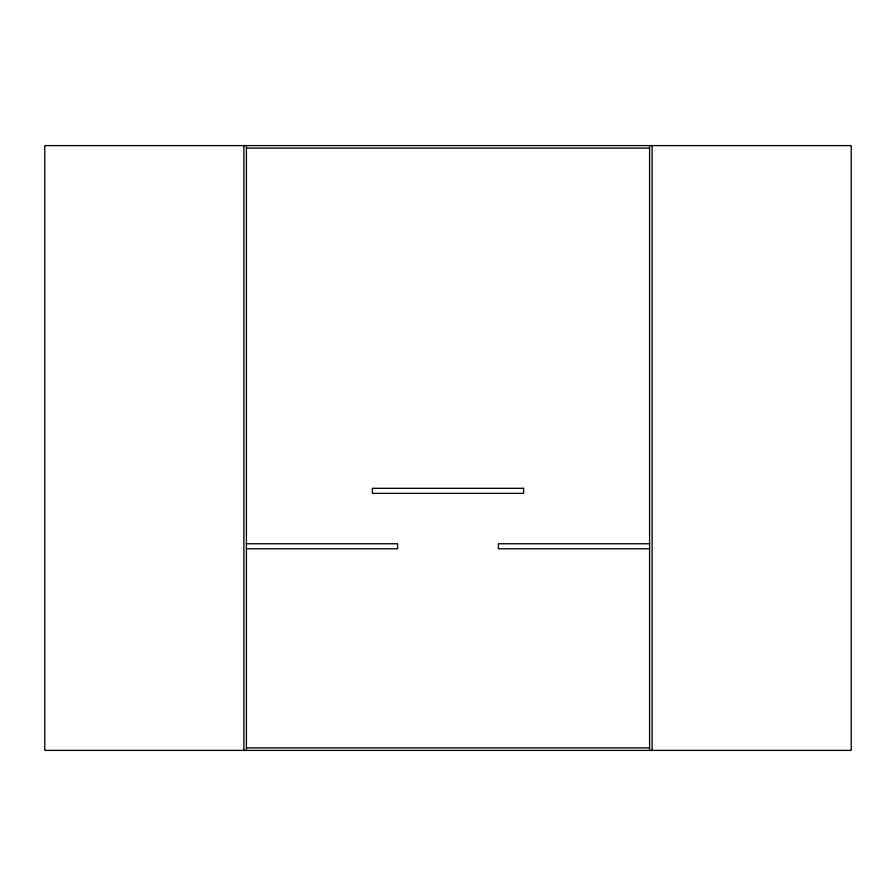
<?xml version="1.0" encoding="UTF-8"?>
<svg xmlns="http://www.w3.org/2000/svg" width="896" height="896" viewBox="0 0 896 896"><rect width="100%" height="100%" fill="white"/><g stroke="black" fill="none" stroke-linecap="round" stroke-linejoin="round"><path stroke-width="1.34" d="M652.4 145.6L851.2 145.6L851.2 750.4L44.8 750.4L44.8 145.6L652.12 145.6L652.12 750.4M246.4 148.12L649.6 148.12M246.4 543.76L397.6 543.76L397.6 548.8L246.4 548.8M649.6 543.76L498.4 543.76L498.4 548.8L649.6 548.8M246.4 747.88L649.6 747.88M649.6 145.6L649.6 750.4M246.4 145.6L246.4 750.4M243.88 145.6L243.88 750.4M523.6 488.32L372.4 488.32L372.4 493.36L523.6 493.36L523.6 488.32"/></g></svg>
